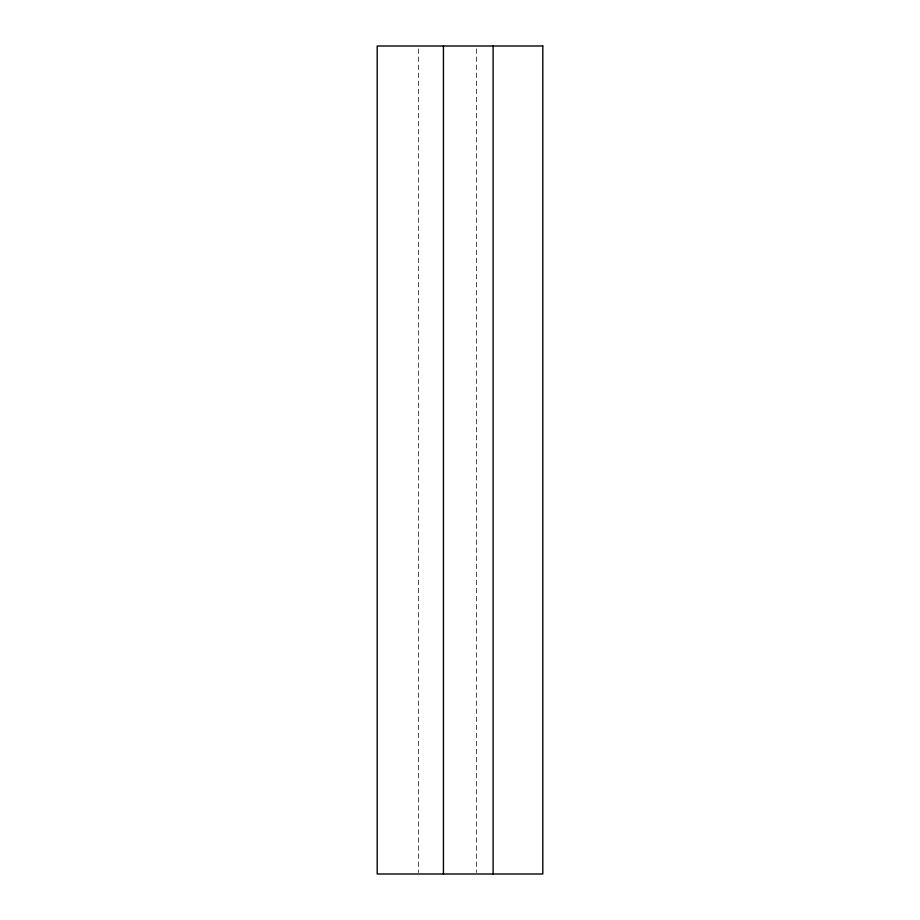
<?xml version="1.0" encoding="UTF-8"?>
<svg xmlns="http://www.w3.org/2000/svg" width="920" height="920" viewBox="0 0 920 920"><rect width="100%" height="100%" fill="white"/><g stroke="black" fill="none" stroke-linecap="round" stroke-linejoin="round"><path stroke-width="0.69" stroke-dasharray="4.6 3.45" d="M476.56 48.875L476.56 872.562M418.6 48.875L418.6 872.562"/><path stroke-width="1.38" d="M493.12 46L493.12 874M443.44 46L443.44 874M542.8 46L377.2 46L377.2 874L542.8 874L542.8 46"/></g></svg>
